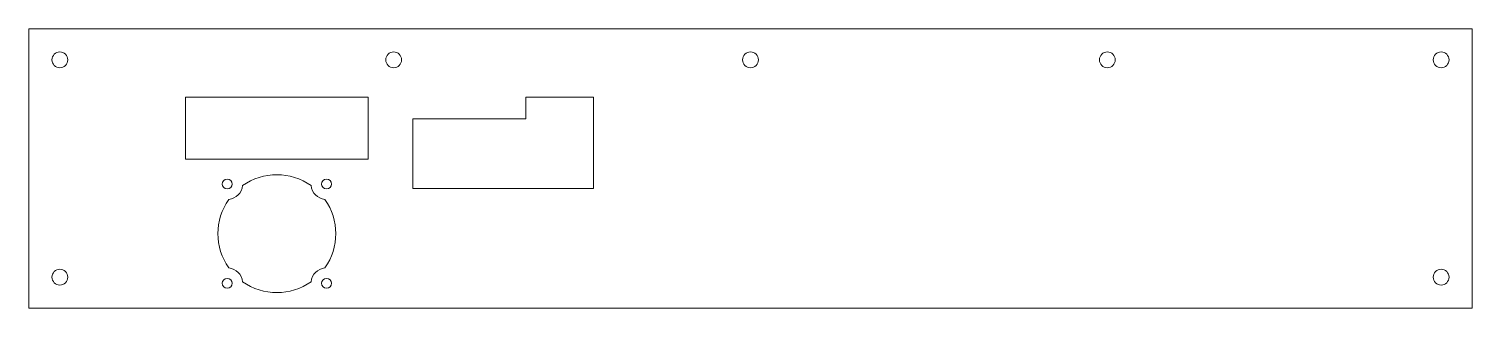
# Model space of a CAD drawing. Header units: millimetres. Extents: x -232 to 232, y -45 to 45.
import ezdxf

# ---------------------------------------------------------------- set-up
doc = ezdxf.new("R2010")
doc.units = ezdxf.units.MM

msp = doc.modelspace()

# ---------------------------------------------------------------- linework, layer by layer
at = {"color": 7, "linetype": 'Continuous', "lineweight": 15}
for p, q in [((-232.5, 45), (-232.5, -45)), ((232.5, 45), (-232.5, 45)), ((232.5, -45), (232.5, 45)), ((-123.2, 23), (-182, 23)), ((-182, 23), (-182, 3)), ((-123.2, 3), (-123.2, 23)), ((-50.54, 23), (-72.42, 23)), ((-72.42, 23), (-72.42, 16)), ((-50.54, -6.43), (-50.54, 23)), ((-72.42, 16), (-108.75, 16)), ((-108.75, 16), (-108.75, -6.43)), ((-182, 3), (-123.2, 3)), ((-108.75, -6.43), (-50.54, -6.43)), ((-232.5, -45), (232.5, -45))]:
    msp.add_line(p, q, dxfattribs=at)
for centre, radius in [((-222.5, 35), 2.55), ((-114.97, 35), 2.55), ((0, 35), 2.55), ((114.97, 35), 2.55), ((222.5, 35), 2.55), ((-168.6, -5), 1.6), ((-136.6, -5), 1.6), ((-222.5, -35), 2.55), ((222.5, -35), 2.55), ((-168.6, -37), 1.6), ((-136.6, -37), 1.6)]:
    msp.add_circle(centre, radius, dxfattribs=at)
for centre, radius, start, end in [((-152.6, -21), 19, 54.52, 125.48), ((-168.6, -5), 5, 276.0612, 353.9388), ((-136.6, -5), 5, 186.0612, 263.9388), ((-152.6, -21), 19, 144.52, 215.48), ((-152.6, -21), 19, 324.52, 35.48), ((-168.6, -37), 5, 6.0612, 83.9388), ((-136.6, -37), 5, 96.0612, 173.9388), ((-152.6, -21), 19, 234.52, 305.48)]:
    msp.add_arc(centre, radius, start, end, dxfattribs=at)

doc.saveas('drawing.dxf')
